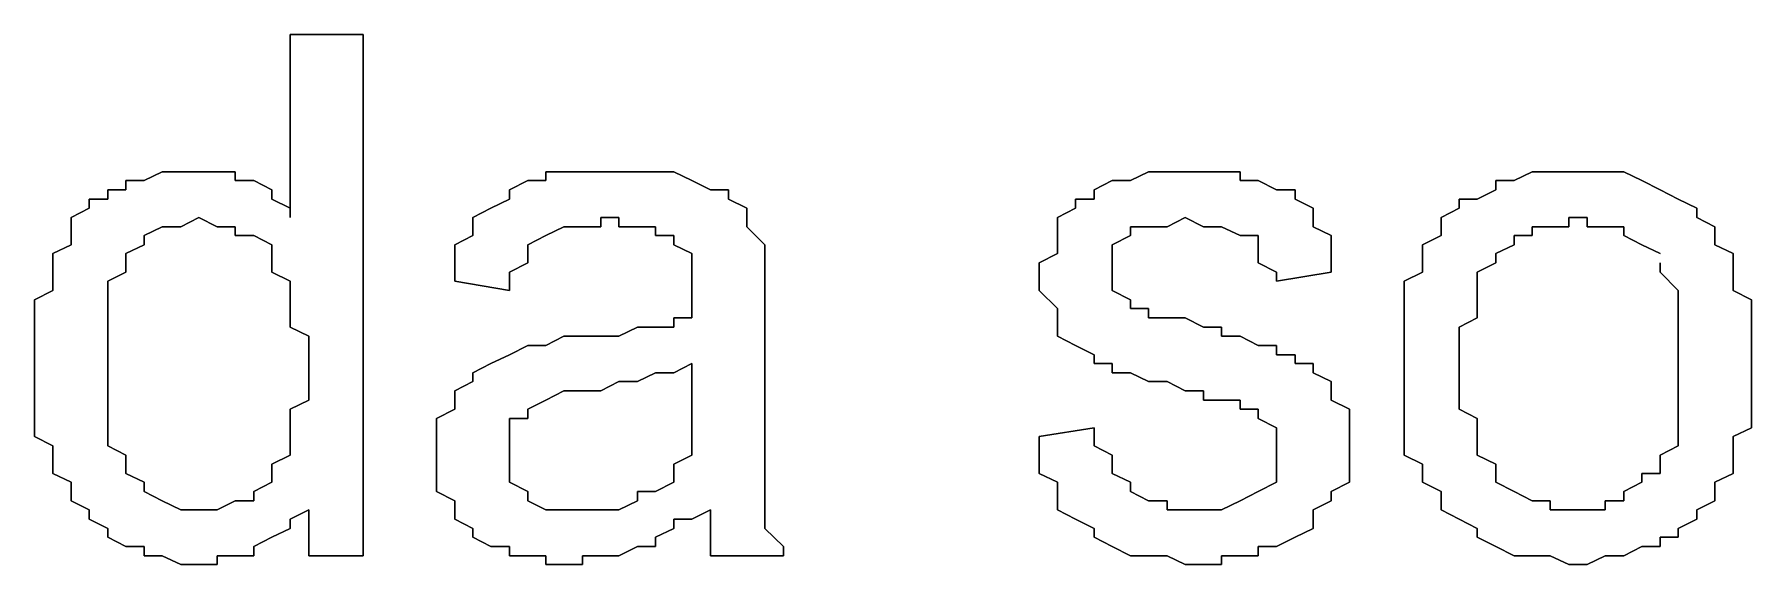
# Model space of a CAD drawing. Header units: metres. Extents: x 2.9 to 42.8, y 1.7 to 28.7.
# Drawn here: x 38.7526 to 39.0843, y 18.0887 to 18.191 of the extents above; entities that cross this region are included whole.
import ezdxf

# ---------------------------------------------------------------- set-up
doc = ezdxf.new("R2010")
doc.units = ezdxf.units.M
doc.layers.add('GRIS', color=8, linetype='Continuous')

msp = doc.modelspace()

# ---------------------------------------------------------------- linework, layer by layer
at = {"layer": 'GRIS', "lineweight": -3}
for points in [[(38.8161, 18.191), (38.802, 18.191), (38.8161, 18.191)], [(38.802, 18.191), (38.802, 18.1557), (38.802, 18.191)], [(38.8161, 18.0904), (38.8161, 18.191), (38.8161, 18.0904)], [(38.7773, 18.1645), (38.7738, 18.1628), (38.7773, 18.1645)], [(38.7809, 18.1645), (38.7773, 18.1645), (38.7809, 18.1645)], [(38.7844, 18.1645), (38.7809, 18.1645), (38.7844, 18.1645)], [(38.7879, 18.1645), (38.7844, 18.1645), (38.7879, 18.1645)], [(38.7914, 18.1645), (38.7879, 18.1645), (38.7914, 18.1645)], [(38.7914, 18.1628), (38.7914, 18.1645), (38.7914, 18.1628)], [(38.8549, 18.1645), (38.8514, 18.1645), (38.8549, 18.1645)], [(38.8514, 18.1645), (38.8514, 18.1628), (38.8514, 18.1645)], [(38.8585, 18.1645), (38.8549, 18.1645), (38.8585, 18.1645)], [(38.862, 18.1645), (38.8585, 18.1645), (38.862, 18.1645)], [(38.8655, 18.1645), (38.862, 18.1645), (38.8655, 18.1645)], [(38.8691, 18.1645), (38.8655, 18.1645), (38.8691, 18.1645)], [(38.8726, 18.1645), (38.8691, 18.1645), (38.8726, 18.1645)], [(38.8761, 18.1645), (38.8726, 18.1645), (38.8761, 18.1645)], [(38.8796, 18.1628), (38.8761, 18.1645), (38.8796, 18.1628)], [(38.9678, 18.1645), (38.9643, 18.1628), (38.9678, 18.1645)], [(38.9714, 18.1645), (38.9678, 18.1645), (38.9714, 18.1645)], [(38.9749, 18.1645), (38.9714, 18.1645), (38.9749, 18.1645)], [(38.9784, 18.1645), (38.9749, 18.1645), (38.9784, 18.1645)], [(38.9819, 18.1645), (38.9784, 18.1645), (38.9819, 18.1645)], [(38.9855, 18.1645), (38.9819, 18.1645), (38.9855, 18.1645)], [(38.9855, 18.1628), (38.9855, 18.1645), (38.9855, 18.1628)], [(39.0419, 18.1645), (39.0384, 18.1628), (39.0419, 18.1645)], [(39.0454, 18.1645), (39.0419, 18.1645), (39.0454, 18.1645)], [(39.049, 18.1645), (39.0454, 18.1645), (39.049, 18.1645)], [(39.0525, 18.1645), (39.049, 18.1645), (39.0525, 18.1645)], [(39.056, 18.1645), (39.0525, 18.1645), (39.056, 18.1645)], [(39.0596, 18.1645), (39.056, 18.1645), (39.0596, 18.1645)], [(39.0631, 18.1628), (39.0596, 18.1645), (39.0631, 18.1628)], [(38.7703, 18.161), (38.7668, 18.161), (38.7703, 18.161)], [(38.7668, 18.161), (38.7668, 18.1592), (38.7668, 18.161)], [(38.7738, 18.1628), (38.7703, 18.1628), (38.7738, 18.1628)], [(38.7703, 18.1628), (38.7703, 18.161), (38.7703, 18.1628)], [(38.795, 18.1628), (38.7914, 18.1628), (38.795, 18.1628)], [(38.7985, 18.161), (38.795, 18.1628), (38.7985, 18.161)], [(38.7985, 18.1592), (38.7985, 18.161), (38.7985, 18.1592)], [(38.8479, 18.1628), (38.8444, 18.161), (38.8479, 18.1628)], [(38.8444, 18.161), (38.8444, 18.1592), (38.8444, 18.161)], [(38.8514, 18.1628), (38.8479, 18.1628), (38.8514, 18.1628)], [(38.8832, 18.161), (38.8796, 18.1628), (38.8832, 18.161)], [(38.8867, 18.161), (38.8832, 18.161), (38.8867, 18.161)], [(38.8867, 18.1592), (38.8867, 18.161), (38.8867, 18.1592)], [(38.9608, 18.1628), (38.9573, 18.161), (38.9608, 18.1628)], [(38.9573, 18.161), (38.9573, 18.1592), (38.9573, 18.161)], [(38.9643, 18.1628), (38.9608, 18.1628), (38.9643, 18.1628)], [(38.989, 18.1628), (38.9855, 18.1628), (38.989, 18.1628)], [(38.9925, 18.161), (38.989, 18.1628), (38.9925, 18.161)], [(38.9961, 18.161), (38.9925, 18.161), (38.9961, 18.161)], [(38.9961, 18.1592), (38.9961, 18.161), (38.9961, 18.1592)], [(39.0349, 18.161), (39.0313, 18.1592), (39.0349, 18.161)], [(39.0384, 18.1628), (39.0349, 18.1628), (39.0384, 18.1628)], [(39.0349, 18.1628), (39.0349, 18.161), (39.0349, 18.1628)], [(39.0666, 18.161), (39.0631, 18.1628), (39.0666, 18.161)], [(39.0701, 18.1592), (39.0666, 18.161), (39.0701, 18.1592)], [(38.7632, 18.1575), (38.7597, 18.1557), (38.7632, 18.1575)], [(38.7668, 18.1592), (38.7632, 18.1592), (38.7668, 18.1592)], [(38.7632, 18.1592), (38.7632, 18.1575), (38.7632, 18.1592)], [(38.802, 18.1575), (38.7985, 18.1592), (38.802, 18.1575)], [(38.802, 18.1557), (38.802, 18.1575), (38.802, 18.1557)], [(38.8408, 18.1575), (38.8373, 18.1557), (38.8408, 18.1575)], [(38.8444, 18.1592), (38.8408, 18.1575), (38.8444, 18.1592)], [(38.8902, 18.1575), (38.8867, 18.1592), (38.8902, 18.1575)], [(38.8902, 18.1557), (38.8902, 18.1575), (38.8902, 18.1557)], [(38.9537, 18.1575), (38.9502, 18.1557), (38.9537, 18.1575)], [(38.9573, 18.1592), (38.9537, 18.1592), (38.9573, 18.1592)], [(38.9537, 18.1592), (38.9537, 18.1575), (38.9537, 18.1592)], [(38.9996, 18.1575), (38.9961, 18.1592), (38.9996, 18.1575)], [(38.9996, 18.1557), (38.9996, 18.1575), (38.9996, 18.1557)], [(39.0278, 18.1575), (39.0243, 18.1557), (39.0278, 18.1575)], [(39.0313, 18.1592), (39.0278, 18.1592), (39.0313, 18.1592)], [(39.0278, 18.1592), (39.0278, 18.1575), (39.0278, 18.1592)], [(39.0737, 18.1575), (39.0701, 18.1592), (39.0737, 18.1575)], [(39.0737, 18.1557), (39.0737, 18.1575), (39.0737, 18.1557)], [(38.7597, 18.1557), (38.7597, 18.1539), (38.7597, 18.1557)], [(38.7809, 18.1539), (38.7844, 18.1557), (38.7809, 18.1539)], [(38.7844, 18.1557), (38.7879, 18.1539), (38.7844, 18.1557)], [(38.8373, 18.1557), (38.8373, 18.1539), (38.8373, 18.1557)], [(38.862, 18.1539), (38.862, 18.1557), (38.862, 18.1539)], [(38.862, 18.1557), (38.8655, 18.1557), (38.862, 18.1557)], [(38.8655, 18.1557), (38.8655, 18.1539), (38.8655, 18.1557)], [(38.8902, 18.1539), (38.8902, 18.1557), (38.8902, 18.1539)], [(38.9502, 18.1557), (38.9502, 18.1539), (38.9502, 18.1557)], [(38.9714, 18.1539), (38.9749, 18.1557), (38.9714, 18.1539)], [(38.9749, 18.1557), (38.9784, 18.1539), (38.9749, 18.1557)], [(38.9996, 18.1539), (38.9996, 18.1557), (38.9996, 18.1539)], [(39.0243, 18.1557), (39.0243, 18.1539), (39.0243, 18.1557)], [(39.049, 18.1539), (39.049, 18.1557), (39.049, 18.1539)], [(39.049, 18.1557), (39.0525, 18.1557), (39.049, 18.1557)], [(39.0525, 18.1557), (39.0525, 18.1539), (39.0525, 18.1557)], [(39.0772, 18.1539), (39.0737, 18.1557), (39.0772, 18.1539)], [(38.7597, 18.1539), (38.7597, 18.1504), (38.7597, 18.1539)], [(38.7738, 18.1522), (38.7773, 18.1539), (38.7738, 18.1522)], [(38.7738, 18.1504), (38.7738, 18.1522), (38.7738, 18.1504)], [(38.7773, 18.1539), (38.7809, 18.1539), (38.7773, 18.1539)], [(38.7879, 18.1539), (38.7914, 18.1539), (38.7879, 18.1539)], [(38.7914, 18.1539), (38.7914, 18.1522), (38.7914, 18.1539)], [(38.7914, 18.1522), (38.795, 18.1522), (38.7914, 18.1522)], [(38.795, 18.1522), (38.7985, 18.1504), (38.795, 18.1522)], [(38.8373, 18.1522), (38.8338, 18.1504), (38.8373, 18.1522)], [(38.8373, 18.1539), (38.8373, 18.1522), (38.8373, 18.1539)], [(38.8479, 18.1504), (38.8514, 18.1522), (38.8479, 18.1504)], [(38.8514, 18.1522), (38.8549, 18.1539), (38.8514, 18.1522)], [(38.8549, 18.1539), (38.8585, 18.1539), (38.8549, 18.1539)], [(38.8585, 18.1539), (38.862, 18.1539), (38.8585, 18.1539)], [(38.8655, 18.1539), (38.8691, 18.1539), (38.8655, 18.1539)], [(38.8691, 18.1539), (38.8726, 18.1539), (38.8691, 18.1539)], [(38.8726, 18.1539), (38.8726, 18.1522), (38.8726, 18.1539)], [(38.8726, 18.1522), (38.8761, 18.1522), (38.8726, 18.1522)], [(38.8761, 18.1522), (38.8761, 18.1504), (38.8761, 18.1522)], [(38.8937, 18.1504), (38.8902, 18.1539), (38.8937, 18.1504)], [(38.9502, 18.1539), (38.9502, 18.1504), (38.9502, 18.1539)], [(38.9608, 18.1504), (38.9643, 18.1522), (38.9608, 18.1504)], [(38.9643, 18.1522), (38.9643, 18.1539), (38.9643, 18.1522)], [(38.9643, 18.1539), (38.9678, 18.1539), (38.9643, 18.1539)], [(38.9678, 18.1539), (38.9714, 18.1539), (38.9678, 18.1539)], [(38.9784, 18.1539), (38.9819, 18.1539), (38.9784, 18.1539)], [(38.9819, 18.1539), (38.9855, 18.1522), (38.9819, 18.1539)], [(38.9855, 18.1522), (38.989, 18.1522), (38.9855, 18.1522)], [(38.989, 18.1522), (38.989, 18.1504), (38.989, 18.1522)], [(39.0031, 18.1522), (38.9996, 18.1539), (39.0031, 18.1522)], [(39.0031, 18.1504), (39.0031, 18.1522), (39.0031, 18.1504)], [(39.0243, 18.1522), (39.0207, 18.1504), (39.0243, 18.1522)], [(39.0243, 18.1539), (39.0243, 18.1522), (39.0243, 18.1539)], [(39.0384, 18.1504), (39.0384, 18.1522), (39.0384, 18.1504)], [(39.0384, 18.1522), (39.0419, 18.1522), (39.0384, 18.1522)], [(39.0419, 18.1522), (39.0419, 18.1539), (39.0419, 18.1522)], [(39.0419, 18.1539), (39.0454, 18.1539), (39.0419, 18.1539)], [(39.0454, 18.1539), (39.049, 18.1539), (39.0454, 18.1539)], [(39.0525, 18.1539), (39.056, 18.1539), (39.0525, 18.1539)], [(39.056, 18.1539), (39.0596, 18.1539), (39.056, 18.1539)], [(39.0596, 18.1539), (39.0596, 18.1522), (39.0596, 18.1539)], [(39.0596, 18.1522), (39.0631, 18.1504), (39.0596, 18.1522)], [(39.0772, 18.1522), (39.0772, 18.1539), (39.0772, 18.1522)], [(39.0772, 18.1504), (39.0772, 18.1522), (39.0772, 18.1504)], [(38.7597, 18.1504), (38.7562, 18.1487), (38.7597, 18.1504)], [(38.7562, 18.1487), (38.7562, 18.1469), (38.7562, 18.1487)], [(38.7703, 18.1487), (38.7738, 18.1504), (38.7703, 18.1487)], [(38.7703, 18.1469), (38.7703, 18.1487), (38.7703, 18.1469)], [(38.7985, 18.1504), (38.7985, 18.1487), (38.7985, 18.1504)], [(38.7985, 18.1487), (38.7985, 18.1469), (38.7985, 18.1487)], [(38.8338, 18.1504), (38.8338, 18.1469), (38.8338, 18.1504)], [(38.8479, 18.1487), (38.8479, 18.1504), (38.8479, 18.1487)], [(38.8479, 18.1469), (38.8479, 18.1487), (38.8479, 18.1469)], [(38.8761, 18.1504), (38.8796, 18.1487), (38.8761, 18.1504)], [(38.8796, 18.1487), (38.8796, 18.1469), (38.8796, 18.1487)], [(38.8937, 18.1487), (38.8937, 18.1504), (38.8937, 18.1487)], [(38.8937, 18.1469), (38.8937, 18.1487), (38.8937, 18.1469)], [(38.9502, 18.1487), (38.9467, 18.1469), (38.9502, 18.1487)], [(38.9502, 18.1504), (38.9502, 18.1487), (38.9502, 18.1504)], [(38.9608, 18.1487), (38.9608, 18.1504), (38.9608, 18.1487)], [(38.9608, 18.1469), (38.9608, 18.1487), (38.9608, 18.1469)], [(38.989, 18.1504), (38.989, 18.1469), (38.989, 18.1504)], [(39.0031, 18.1469), (39.0031, 18.1504), (39.0031, 18.1469)], [(39.0207, 18.1504), (39.0207, 18.1487), (39.0207, 18.1504)], [(39.0207, 18.1487), (39.0207, 18.1469), (39.0207, 18.1487)], [(39.0349, 18.1487), (39.0384, 18.1504), (39.0349, 18.1487)], [(39.0349, 18.1469), (39.0349, 18.1487), (39.0349, 18.1469)], [(39.0631, 18.1504), (39.0666, 18.1487), (39.0631, 18.1504)], [(39.0807, 18.1487), (39.0772, 18.1504), (39.0807, 18.1487)], [(39.0807, 18.1469), (39.0807, 18.1487), (39.0807, 18.1469)], [(38.7562, 18.1469), (38.7562, 18.1434), (38.7562, 18.1469)], [(38.7668, 18.1434), (38.7703, 18.1451), (38.7668, 18.1434)], [(38.7703, 18.1451), (38.7703, 18.1469), (38.7703, 18.1451)], [(38.7985, 18.1469), (38.7985, 18.1451), (38.7985, 18.1469)], [(38.7985, 18.1451), (38.802, 18.1434), (38.7985, 18.1451)], [(38.8338, 18.1469), (38.8338, 18.1451), (38.8338, 18.1469)], [(38.8338, 18.1451), (38.8338, 18.1434), (38.8338, 18.1451)], [(38.8444, 18.1451), (38.8479, 18.1469), (38.8444, 18.1451)], [(38.8444, 18.1416), (38.8444, 18.1451), (38.8444, 18.1416)], [(38.8796, 18.1469), (38.8796, 18.1451), (38.8796, 18.1469)], [(38.8796, 18.1451), (38.8796, 18.1434), (38.8796, 18.1451)], [(38.8937, 18.1451), (38.8937, 18.1469), (38.8937, 18.1451)], [(38.8937, 18.1434), (38.8937, 18.1451), (38.8937, 18.1434)], [(38.9467, 18.1469), (38.9467, 18.1434), (38.9467, 18.1469)], [(38.9608, 18.1451), (38.9608, 18.1469), (38.9608, 18.1451)], [(38.9608, 18.1434), (38.9608, 18.1451), (38.9608, 18.1434)], [(38.989, 18.1469), (38.9925, 18.1451), (38.989, 18.1469)], [(38.9925, 18.1451), (38.9925, 18.1434), (38.9925, 18.1451)], [(38.9925, 18.1434), (39.0031, 18.1451), (38.9925, 18.1434)], [(39.0031, 18.1451), (39.0031, 18.1469), (39.0031, 18.1451)], [(39.0207, 18.1451), (39.0172, 18.1434), (39.0207, 18.1451)], [(39.0207, 18.1469), (39.0207, 18.1451), (39.0207, 18.1469)], [(39.0313, 18.1451), (39.0349, 18.1469), (39.0313, 18.1451)], [(39.0313, 18.1434), (39.0313, 18.1451), (39.0313, 18.1434)], [(39.0666, 18.1469), (39.0666, 18.1451), (39.0666, 18.1469)], [(39.0666, 18.1451), (39.0701, 18.1416), (39.0666, 18.1451)], [(39.0807, 18.1434), (39.0807, 18.1469), (39.0807, 18.1434)], [(38.7562, 18.1416), (38.7526, 18.1398), (38.7562, 18.1416)], [(38.7562, 18.1434), (38.7562, 18.1416), (38.7562, 18.1434)], [(38.7668, 18.1416), (38.7668, 18.1434), (38.7668, 18.1416)], [(38.7668, 18.1381), (38.7668, 18.1416), (38.7668, 18.1381)], [(38.802, 18.1434), (38.802, 18.1416), (38.802, 18.1434)], [(38.802, 18.1416), (38.802, 18.1398), (38.802, 18.1416)], [(38.8338, 18.1434), (38.8444, 18.1416), (38.8338, 18.1434)], [(38.8796, 18.1434), (38.8796, 18.1398), (38.8796, 18.1434)], [(38.8937, 18.1398), (38.8937, 18.1434), (38.8937, 18.1398)], [(38.9467, 18.1434), (38.9467, 18.1416), (38.9467, 18.1434)], [(38.9467, 18.1416), (38.9502, 18.1381), (38.9467, 18.1416)], [(38.9608, 18.1416), (38.9608, 18.1434), (38.9608, 18.1416)], [(38.9643, 18.1398), (38.9608, 18.1416), (38.9643, 18.1398)], [(39.0172, 18.1434), (39.0172, 18.1398), (39.0172, 18.1434)], [(39.0313, 18.1416), (39.0313, 18.1434), (39.0313, 18.1416)], [(39.0313, 18.1381), (39.0313, 18.1416), (39.0313, 18.1381)], [(39.0701, 18.1416), (39.0701, 18.1398), (39.0701, 18.1416)], [(39.0807, 18.1416), (39.0807, 18.1434), (39.0807, 18.1416)], [(39.0843, 18.1398), (39.0807, 18.1416), (39.0843, 18.1398)], [(38.7526, 18.1398), (38.7526, 18.1363), (38.7526, 18.1398)], [(38.7668, 18.1363), (38.7668, 18.1381), (38.7668, 18.1363)], [(38.802, 18.1398), (38.802, 18.1363), (38.802, 18.1398)], [(38.8796, 18.1398), (38.8796, 18.1363), (38.8796, 18.1398)], [(38.8937, 18.1381), (38.8937, 18.1398), (38.8937, 18.1381)], [(38.8937, 18.1222), (38.8937, 18.1381), (38.8937, 18.1222)], [(38.9502, 18.1381), (38.9502, 18.1363), (38.9502, 18.1381)], [(38.9643, 18.1381), (38.9643, 18.1398), (38.9643, 18.1381)], [(38.9678, 18.1381), (38.9643, 18.1381), (38.9678, 18.1381)], [(38.9678, 18.1363), (38.9678, 18.1381), (38.9678, 18.1363)], [(39.0172, 18.1398), (39.0172, 18.1381), (39.0172, 18.1398)], [(39.0172, 18.1381), (39.0172, 18.1345), (39.0172, 18.1381)], [(39.0313, 18.1363), (39.0313, 18.1381), (39.0313, 18.1363)], [(39.0701, 18.1398), (39.0701, 18.1381), (39.0701, 18.1398)], [(39.0701, 18.1381), (39.0701, 18.1363), (39.0701, 18.1381)], [(39.0843, 18.1363), (39.0843, 18.1398), (39.0843, 18.1363)], [(38.7526, 18.1363), (38.7526, 18.1345), (38.7526, 18.1363)], [(38.7526, 18.1345), (38.7526, 18.1328), (38.7526, 18.1345)], [(38.7668, 18.1345), (38.7668, 18.1363), (38.7668, 18.1345)], [(38.7668, 18.131), (38.7668, 18.1345), (38.7668, 18.131)], [(38.802, 18.1363), (38.802, 18.1345), (38.802, 18.1363)], [(38.802, 18.1345), (38.8056, 18.1328), (38.802, 18.1345)], [(38.8691, 18.1345), (38.8655, 18.1328), (38.8691, 18.1345)], [(38.8726, 18.1345), (38.8691, 18.1345), (38.8726, 18.1345)], [(38.8761, 18.1345), (38.8726, 18.1345), (38.8761, 18.1345)], [(38.8796, 18.1363), (38.8761, 18.1363), (38.8796, 18.1363)], [(38.8761, 18.1363), (38.8761, 18.1345), (38.8761, 18.1363)], [(38.9502, 18.1363), (38.9502, 18.1345), (38.9502, 18.1363)], [(38.9502, 18.1345), (38.9502, 18.1328), (38.9502, 18.1345)], [(38.9714, 18.1363), (38.9678, 18.1363), (38.9714, 18.1363)], [(38.9749, 18.1363), (38.9714, 18.1363), (38.9749, 18.1363)], [(38.9784, 18.1345), (38.9749, 18.1363), (38.9784, 18.1345)], [(38.9819, 18.1345), (38.9784, 18.1345), (38.9819, 18.1345)], [(38.9819, 18.1328), (38.9819, 18.1345), (38.9819, 18.1328)], [(39.0172, 18.1345), (39.0172, 18.1328), (39.0172, 18.1345)], [(39.0278, 18.1345), (39.0313, 18.1363), (39.0278, 18.1345)], [(39.0278, 18.131), (39.0278, 18.1345), (39.0278, 18.131)], [(39.0701, 18.1363), (39.0701, 18.1328), (39.0701, 18.1363)], [(39.0843, 18.1345), (39.0843, 18.1363), (39.0843, 18.1345)], [(39.0843, 18.1328), (39.0843, 18.1345), (39.0843, 18.1328)], [(38.7526, 18.1328), (38.7526, 18.1292), (38.7526, 18.1328)], [(38.7668, 18.1275), (38.7668, 18.131), (38.7668, 18.1275)], [(38.8056, 18.1328), (38.8056, 18.1292), (38.8056, 18.1328)], [(38.8479, 18.131), (38.8444, 18.1292), (38.8479, 18.131)], [(38.8514, 18.131), (38.8479, 18.131), (38.8514, 18.131)], [(38.8549, 18.1328), (38.8514, 18.131), (38.8549, 18.1328)], [(38.8585, 18.1328), (38.8549, 18.1328), (38.8585, 18.1328)], [(38.862, 18.1328), (38.8585, 18.1328), (38.862, 18.1328)], [(38.8655, 18.1328), (38.862, 18.1328), (38.8655, 18.1328)], [(38.9502, 18.1328), (38.9537, 18.131), (38.9502, 18.1328)], [(38.9537, 18.131), (38.9573, 18.1292), (38.9537, 18.131)], [(38.9855, 18.1328), (38.9819, 18.1328), (38.9855, 18.1328)], [(38.989, 18.131), (38.9855, 18.1328), (38.989, 18.131)], [(38.9925, 18.131), (38.989, 18.131), (38.9925, 18.131)], [(38.9925, 18.1292), (38.9925, 18.131), (38.9925, 18.1292)], [(39.0172, 18.1328), (39.0172, 18.1292), (39.0172, 18.1328)], [(39.0278, 18.1275), (39.0278, 18.131), (39.0278, 18.1275)], [(39.0701, 18.1328), (39.0701, 18.131), (39.0701, 18.1328)], [(39.0701, 18.131), (39.0701, 18.1275), (39.0701, 18.131)], [(39.0843, 18.1292), (39.0843, 18.1328), (39.0843, 18.1292)], [(38.7526, 18.1292), (38.7526, 18.1275), (38.7526, 18.1292)], [(38.7526, 18.1275), (38.7526, 18.1257), (38.7526, 18.1275)], [(38.7668, 18.124), (38.7668, 18.1275), (38.7668, 18.124)], [(38.8056, 18.1292), (38.8056, 18.1257), (38.8056, 18.1292)], [(38.8408, 18.1275), (38.8373, 18.1257), (38.8408, 18.1275)], [(38.8444, 18.1292), (38.8408, 18.1275), (38.8444, 18.1292)], [(38.8761, 18.1257), (38.8796, 18.1275), (38.8761, 18.1257)], [(38.8796, 18.1275), (38.8796, 18.1222), (38.8796, 18.1275)], [(38.9573, 18.1292), (38.9573, 18.1275), (38.9573, 18.1292)], [(38.9573, 18.1275), (38.9608, 18.1275), (38.9573, 18.1275)], [(38.9608, 18.1275), (38.9608, 18.1257), (38.9608, 18.1275)], [(38.9961, 18.1292), (38.9925, 18.1292), (38.9961, 18.1292)], [(38.9961, 18.1275), (38.9961, 18.1292), (38.9961, 18.1275)], [(38.9996, 18.1275), (38.9961, 18.1275), (38.9996, 18.1275)], [(38.9996, 18.1257), (38.9996, 18.1275), (38.9996, 18.1257)], [(39.0172, 18.1292), (39.0172, 18.1275), (39.0172, 18.1292)], [(39.0172, 18.1275), (39.0172, 18.124), (39.0172, 18.1275)], [(39.0278, 18.124), (39.0278, 18.1275), (39.0278, 18.124)], [(39.0701, 18.1275), (39.0701, 18.1257), (39.0701, 18.1275)], [(39.0843, 18.1275), (39.0843, 18.1292), (39.0843, 18.1275)], [(39.0843, 18.1257), (39.0843, 18.1275), (39.0843, 18.1257)], [(38.7526, 18.1257), (38.7526, 18.124), (38.7526, 18.1257)], [(38.8056, 18.1257), (38.8056, 18.124), (38.8056, 18.1257)], [(38.8373, 18.1257), (38.8373, 18.124), (38.8373, 18.1257)], [(38.8691, 18.124), (38.8726, 18.1257), (38.8691, 18.124)], [(38.8726, 18.1257), (38.8761, 18.1257), (38.8726, 18.1257)], [(38.9608, 18.1257), (38.9643, 18.1257), (38.9608, 18.1257)], [(38.9643, 18.1257), (38.9678, 18.124), (38.9643, 18.1257)], [(39.0031, 18.124), (38.9996, 18.1257), (39.0031, 18.124)], [(39.0701, 18.1257), (39.0701, 18.124), (39.0701, 18.1257)], [(39.0843, 18.1222), (39.0843, 18.1257), (39.0843, 18.1222)], [(38.7526, 18.124), (38.7526, 18.1204), (38.7526, 18.124)], [(38.7668, 18.1222), (38.7668, 18.124), (38.7668, 18.1222)], [(38.7668, 18.1187), (38.7668, 18.1222), (38.7668, 18.1187)], [(38.8056, 18.124), (38.8056, 18.1204), (38.8056, 18.124)], [(38.8373, 18.124), (38.8338, 18.1222), (38.8373, 18.124)], [(38.8338, 18.1222), (38.8338, 18.1204), (38.8338, 18.1222)], [(38.8514, 18.1204), (38.8549, 18.1222), (38.8514, 18.1204)], [(38.8549, 18.1222), (38.8585, 18.1222), (38.8549, 18.1222)], [(38.8585, 18.1222), (38.862, 18.1222), (38.8585, 18.1222)], [(38.862, 18.1222), (38.8655, 18.124), (38.862, 18.1222)], [(38.8655, 18.124), (38.8691, 18.124), (38.8655, 18.124)], [(38.8796, 18.1222), (38.8796, 18.1187), (38.8796, 18.1222)], [(38.8937, 18.1169), (38.8937, 18.1222), (38.8937, 18.1169)], [(38.9678, 18.124), (38.9714, 18.124), (38.9678, 18.124)], [(38.9714, 18.124), (38.9749, 18.1222), (38.9714, 18.124)], [(38.9749, 18.1222), (38.9784, 18.1222), (38.9749, 18.1222)], [(38.9784, 18.1222), (38.9784, 18.1204), (38.9784, 18.1222)], [(39.0031, 18.1222), (39.0031, 18.124), (39.0031, 18.1222)], [(39.0031, 18.1204), (39.0031, 18.1222), (39.0031, 18.1204)], [(39.0172, 18.124), (39.0172, 18.1222), (39.0172, 18.124)], [(39.0172, 18.1222), (39.0172, 18.1187), (39.0172, 18.1222)], [(39.0278, 18.1222), (39.0278, 18.124), (39.0278, 18.1222)], [(39.0278, 18.1187), (39.0278, 18.1222), (39.0278, 18.1187)], [(39.0701, 18.124), (39.0701, 18.1204), (39.0701, 18.124)], [(39.0843, 18.1204), (39.0843, 18.1222), (39.0843, 18.1204)], [(38.7526, 18.1204), (38.7526, 18.1187), (38.7526, 18.1204)], [(38.7526, 18.1187), (38.7526, 18.1169), (38.7526, 18.1187)], [(38.7668, 18.1169), (38.7668, 18.1187), (38.7668, 18.1169)], [(38.8056, 18.1204), (38.802, 18.1187), (38.8056, 18.1204)], [(38.802, 18.1187), (38.802, 18.1151), (38.802, 18.1187)], [(38.8338, 18.1187), (38.8303, 18.1169), (38.8338, 18.1187)], [(38.8338, 18.1204), (38.8338, 18.1187), (38.8338, 18.1204)], [(38.8479, 18.1187), (38.8514, 18.1204), (38.8479, 18.1187)], [(38.8479, 18.1169), (38.8479, 18.1187), (38.8479, 18.1169)], [(38.8796, 18.1187), (38.8796, 18.1169), (38.8796, 18.1187)], [(38.9784, 18.1204), (38.9819, 18.1204), (38.9784, 18.1204)], [(38.9819, 18.1204), (38.9855, 18.1204), (38.9819, 18.1204)], [(38.9855, 18.1204), (38.9855, 18.1187), (38.9855, 18.1204)], [(38.9855, 18.1187), (38.989, 18.1187), (38.9855, 18.1187)], [(38.989, 18.1187), (38.989, 18.1169), (38.989, 18.1187)], [(39.0066, 18.1187), (39.0031, 18.1204), (39.0066, 18.1187)], [(39.0066, 18.1169), (39.0066, 18.1187), (39.0066, 18.1169)], [(39.0172, 18.1187), (39.0172, 18.1169), (39.0172, 18.1187)], [(39.0313, 18.1169), (39.0278, 18.1187), (39.0313, 18.1169)], [(39.0701, 18.1204), (39.0701, 18.1187), (39.0701, 18.1204)], [(39.0701, 18.1187), (39.0701, 18.1151), (39.0701, 18.1187)], [(39.0843, 18.1169), (39.0843, 18.1204), (39.0843, 18.1169)], [(38.7526, 18.1169), (38.7526, 18.1134), (38.7526, 18.1169)], [(38.7668, 18.1134), (38.7668, 18.1169), (38.7668, 18.1134)], [(38.802, 18.1151), (38.802, 18.1134), (38.802, 18.1151)], [(38.8303, 18.1169), (38.8303, 18.1151), (38.8303, 18.1169)], [(38.8303, 18.1151), (38.8303, 18.1134), (38.8303, 18.1151)], [(38.8444, 18.1134), (38.8444, 18.1169), (38.8444, 18.1134)], [(38.8444, 18.1169), (38.8479, 18.1169), (38.8444, 18.1169)], [(38.8796, 18.1169), (38.8796, 18.1151), (38.8796, 18.1169)], [(38.8796, 18.1151), (38.8796, 18.1116), (38.8796, 18.1151)], [(38.8937, 18.1151), (38.8937, 18.1169), (38.8937, 18.1151)], [(38.8937, 18.1116), (38.8937, 18.1151), (38.8937, 18.1116)], [(38.9573, 18.1151), (38.9467, 18.1134), (38.9573, 18.1151)], [(38.9573, 18.1116), (38.9573, 18.1151), (38.9573, 18.1116)], [(38.989, 18.1169), (38.9925, 18.1151), (38.989, 18.1169)], [(38.9925, 18.1151), (38.9925, 18.1134), (38.9925, 18.1151)], [(39.0066, 18.1134), (39.0066, 18.1169), (39.0066, 18.1134)], [(39.0172, 18.1169), (39.0172, 18.1151), (39.0172, 18.1169)], [(39.0172, 18.1151), (39.0172, 18.1116), (39.0172, 18.1151)], [(39.0313, 18.1151), (39.0313, 18.1169), (39.0313, 18.1151)], [(39.0313, 18.1116), (39.0313, 18.1151), (39.0313, 18.1116)], [(39.0701, 18.1151), (39.0701, 18.1134), (39.0701, 18.1151)], [(39.0807, 18.1134), (39.0843, 18.1151), (39.0807, 18.1134)], [(39.0843, 18.1151), (39.0843, 18.1169), (39.0843, 18.1151)], [(38.7526, 18.1134), (38.7562, 18.1116), (38.7526, 18.1134)], [(38.7562, 18.1116), (38.7562, 18.1098), (38.7562, 18.1116)], [(38.7668, 18.1116), (38.7668, 18.1134), (38.7668, 18.1116)], [(38.7703, 18.1098), (38.7668, 18.1116), (38.7703, 18.1098)], [(38.802, 18.1134), (38.802, 18.1116), (38.802, 18.1134)], [(38.802, 18.1116), (38.802, 18.1098), (38.802, 18.1116)], [(38.8303, 18.1134), (38.8303, 18.1098), (38.8303, 18.1134)], [(38.8444, 18.1116), (38.8444, 18.1134), (38.8444, 18.1116)], [(38.8444, 18.1098), (38.8444, 18.1116), (38.8444, 18.1098)], [(38.8796, 18.1116), (38.8796, 18.1098), (38.8796, 18.1116)], [(38.8937, 18.1081), (38.8937, 18.1116), (38.8937, 18.1081)], [(38.9467, 18.1134), (38.9467, 18.1116), (38.9467, 18.1134)], [(38.9467, 18.1116), (38.9467, 18.1081), (38.9467, 18.1116)], [(38.9608, 18.1098), (38.9573, 18.1116), (38.9608, 18.1098)], [(38.9925, 18.1134), (38.9925, 18.1116), (38.9925, 18.1134)], [(38.9925, 18.1116), (38.9925, 18.1081), (38.9925, 18.1116)], [(39.0066, 18.1116), (39.0066, 18.1134), (39.0066, 18.1116)], [(39.0066, 18.1098), (39.0066, 18.1116), (39.0066, 18.1098)], [(39.0172, 18.1116), (39.0172, 18.1098), (39.0172, 18.1116)], [(39.0313, 18.1098), (39.0313, 18.1116), (39.0313, 18.1098)], [(39.0701, 18.1116), (39.0666, 18.1098), (39.0701, 18.1116)], [(39.0701, 18.1134), (39.0701, 18.1116), (39.0701, 18.1134)], [(39.0807, 18.1098), (39.0807, 18.1134), (39.0807, 18.1098)], [(38.7562, 18.1098), (38.7562, 18.1081), (38.7562, 18.1098)], [(38.7562, 18.1081), (38.7562, 18.1063), (38.7562, 18.1081)], [(38.7703, 18.1081), (38.7703, 18.1098), (38.7703, 18.1081)], [(38.7703, 18.1063), (38.7703, 18.1081), (38.7703, 18.1063)], [(38.802, 18.1098), (38.7985, 18.1081), (38.802, 18.1098)], [(38.7985, 18.1081), (38.7985, 18.1063), (38.7985, 18.1081)], [(38.8303, 18.1098), (38.8303, 18.1081), (38.8303, 18.1098)], [(38.8303, 18.1081), (38.8303, 18.1046), (38.8303, 18.1081)], [(38.8444, 18.1081), (38.8444, 18.1098), (38.8444, 18.1081)], [(38.8444, 18.1063), (38.8444, 18.1081), (38.8444, 18.1063)], [(38.8796, 18.1098), (38.8761, 18.1081), (38.8796, 18.1098)], [(38.8761, 18.1081), (38.8761, 18.1063), (38.8761, 18.1081)], [(38.8937, 18.1063), (38.8937, 18.1081), (38.8937, 18.1063)], [(38.9467, 18.1081), (38.9467, 18.1063), (38.9467, 18.1081)], [(38.9608, 18.1081), (38.9608, 18.1098), (38.9608, 18.1081)], [(38.9608, 18.1063), (38.9608, 18.1081), (38.9608, 18.1063)], [(38.9925, 18.1081), (38.9925, 18.1063), (38.9925, 18.1081)], [(39.0066, 18.1081), (39.0066, 18.1098), (39.0066, 18.1081)], [(39.0066, 18.1046), (39.0066, 18.1081), (39.0066, 18.1046)], [(39.0172, 18.1098), (39.0207, 18.1081), (39.0172, 18.1098)], [(39.0207, 18.1081), (39.0207, 18.1063), (39.0207, 18.1081)], [(39.0349, 18.1081), (39.0313, 18.1098), (39.0349, 18.1081)], [(39.0349, 18.1063), (39.0349, 18.1081), (39.0349, 18.1063)], [(39.0666, 18.1098), (39.0666, 18.1081), (39.0666, 18.1098)], [(39.0666, 18.1081), (39.0666, 18.1063), (39.0666, 18.1081)], [(39.0807, 18.1081), (39.0807, 18.1098), (39.0807, 18.1081)], [(39.0807, 18.1063), (39.0807, 18.1081), (39.0807, 18.1063)], [(38.7562, 18.1063), (38.7597, 18.1046), (38.7562, 18.1063)], [(38.7597, 18.1046), (38.7597, 18.1028), (38.7597, 18.1046)], [(38.7738, 18.1046), (38.7703, 18.1063), (38.7738, 18.1046)], [(38.7738, 18.1028), (38.7738, 18.1046), (38.7738, 18.1028)], [(38.7985, 18.1046), (38.795, 18.1028), (38.7985, 18.1046)], [(38.7985, 18.1063), (38.7985, 18.1046), (38.7985, 18.1063)], [(38.8303, 18.1046), (38.8303, 18.1028), (38.8303, 18.1046)], [(38.8444, 18.1046), (38.8444, 18.1063), (38.8444, 18.1046)], [(38.8479, 18.1028), (38.8444, 18.1046), (38.8479, 18.1028)], [(38.8761, 18.1046), (38.8726, 18.1028), (38.8761, 18.1046)], [(38.8761, 18.1063), (38.8761, 18.1046), (38.8761, 18.1063)], [(38.8937, 18.1046), (38.8937, 18.1063), (38.8937, 18.1046)], [(38.8937, 18.1028), (38.8937, 18.1046), (38.8937, 18.1028)], [(38.9467, 18.1063), (38.9502, 18.1046), (38.9467, 18.1063)], [(38.9502, 18.1046), (38.9502, 18.1028), (38.9502, 18.1046)], [(38.9643, 18.1046), (38.9608, 18.1063), (38.9643, 18.1046)], [(38.9643, 18.1028), (38.9643, 18.1046), (38.9643, 18.1028)], [(38.9925, 18.1046), (38.989, 18.1028), (38.9925, 18.1046)], [(38.9925, 18.1063), (38.9925, 18.1046), (38.9925, 18.1063)], [(39.0031, 18.1028), (39.0066, 18.1046), (39.0031, 18.1028)], [(39.0207, 18.1063), (39.0207, 18.1046), (39.0207, 18.1063)], [(39.0207, 18.1046), (39.0243, 18.1028), (39.0207, 18.1046)], [(39.0349, 18.1046), (39.0349, 18.1063), (39.0349, 18.1046)], [(39.0384, 18.1028), (39.0349, 18.1046), (39.0384, 18.1028)], [(39.0631, 18.1046), (39.0596, 18.1028), (39.0631, 18.1046)], [(39.0666, 18.1063), (39.0631, 18.1063), (39.0666, 18.1063)], [(39.0631, 18.1063), (39.0631, 18.1046), (39.0631, 18.1063)], [(39.0772, 18.1046), (39.0807, 18.1063), (39.0772, 18.1046)], [(39.0772, 18.1028), (39.0772, 18.1046), (39.0772, 18.1028)], [(38.7597, 18.1028), (38.7597, 18.101), (38.7597, 18.1028)], [(38.7597, 18.101), (38.7632, 18.0993), (38.7597, 18.101)], [(38.7773, 18.101), (38.7738, 18.1028), (38.7773, 18.101)], [(38.7809, 18.0993), (38.7773, 18.101), (38.7809, 18.0993)], [(38.7914, 18.101), (38.7879, 18.0993), (38.7914, 18.101)], [(38.795, 18.101), (38.7914, 18.101), (38.795, 18.101)], [(38.795, 18.1028), (38.795, 18.101), (38.795, 18.1028)], [(38.8303, 18.1028), (38.8338, 18.101), (38.8303, 18.1028)], [(38.8338, 18.101), (38.8338, 18.0993), (38.8338, 18.101)], [(38.8479, 18.101), (38.8479, 18.1028), (38.8479, 18.101)], [(38.8514, 18.0993), (38.8479, 18.101), (38.8514, 18.0993)], [(38.8691, 18.101), (38.8655, 18.0993), (38.8691, 18.101)], [(38.8726, 18.1028), (38.8691, 18.1028), (38.8726, 18.1028)], [(38.8691, 18.1028), (38.8691, 18.101), (38.8691, 18.1028)], [(38.8937, 18.101), (38.8937, 18.1028), (38.8937, 18.101)], [(38.8937, 18.0993), (38.8937, 18.101), (38.8937, 18.0993)], [(38.9502, 18.1028), (38.9502, 18.0993), (38.9502, 18.1028)], [(38.9678, 18.101), (38.9643, 18.1028), (38.9678, 18.101)], [(38.9714, 18.101), (38.9678, 18.101), (38.9714, 18.101)], [(38.9714, 18.0993), (38.9714, 18.101), (38.9714, 18.0993)], [(38.9855, 18.101), (38.9819, 18.0993), (38.9855, 18.101)], [(38.989, 18.1028), (38.9855, 18.101), (38.989, 18.1028)], [(38.9996, 18.0993), (39.0031, 18.101), (38.9996, 18.0993)], [(39.0031, 18.101), (39.0031, 18.1028), (39.0031, 18.101)], [(39.0243, 18.1028), (39.0243, 18.101), (39.0243, 18.1028)], [(39.0243, 18.101), (39.0243, 18.0993), (39.0243, 18.101)], [(39.0419, 18.101), (39.0384, 18.1028), (39.0419, 18.101)], [(39.0454, 18.101), (39.0419, 18.101), (39.0454, 18.101)], [(39.0454, 18.0993), (39.0454, 18.101), (39.0454, 18.0993)], [(39.0596, 18.101), (39.056, 18.101), (39.0596, 18.101)], [(39.056, 18.101), (39.056, 18.0993), (39.056, 18.101)], [(39.0596, 18.1028), (39.0596, 18.101), (39.0596, 18.1028)], [(39.0737, 18.0993), (39.0772, 18.101), (39.0737, 18.0993)], [(39.0772, 18.101), (39.0772, 18.1028), (39.0772, 18.101)], [(38.7632, 18.0993), (38.7632, 18.0975), (38.7632, 18.0993)], [(38.7844, 18.0993), (38.7809, 18.0993), (38.7844, 18.0993)], [(38.7879, 18.0993), (38.7844, 18.0993), (38.7879, 18.0993)], [(38.802, 18.0975), (38.8056, 18.0993), (38.802, 18.0975)], [(38.8056, 18.0993), (38.8056, 18.0904), (38.8056, 18.0993)], [(38.8338, 18.0993), (38.8338, 18.0975), (38.8338, 18.0993)], [(38.8549, 18.0993), (38.8514, 18.0993), (38.8549, 18.0993)], [(38.8585, 18.0993), (38.8549, 18.0993), (38.8585, 18.0993)], [(38.862, 18.0993), (38.8585, 18.0993), (38.862, 18.0993)], [(38.8655, 18.0993), (38.862, 18.0993), (38.8655, 18.0993)], [(38.8796, 18.0975), (38.8832, 18.0993), (38.8796, 18.0975)], [(38.8832, 18.0993), (38.8832, 18.0975), (38.8832, 18.0993)], [(38.8937, 18.0975), (38.8937, 18.0993), (38.8937, 18.0975)], [(38.9502, 18.0993), (38.9537, 18.0975), (38.9502, 18.0993)], [(38.9749, 18.0993), (38.9714, 18.0993), (38.9749, 18.0993)], [(38.9784, 18.0993), (38.9749, 18.0993), (38.9784, 18.0993)], [(38.9819, 18.0993), (38.9784, 18.0993), (38.9819, 18.0993)], [(38.9996, 18.0975), (38.9996, 18.0993), (38.9996, 18.0975)], [(39.0243, 18.0993), (39.0278, 18.0975), (39.0243, 18.0993)], [(39.049, 18.0993), (39.0454, 18.0993), (39.049, 18.0993)], [(39.0525, 18.0993), (39.049, 18.0993), (39.0525, 18.0993)], [(39.056, 18.0993), (39.0525, 18.0993), (39.056, 18.0993)], [(39.0737, 18.0975), (39.0737, 18.0993), (39.0737, 18.0975)], [(38.7632, 18.0975), (38.7668, 18.0957), (38.7632, 18.0975)], [(38.7668, 18.0957), (38.7668, 18.094), (38.7668, 18.0957)], [(38.7985, 18.094), (38.802, 18.0957), (38.7985, 18.094)], [(38.802, 18.0957), (38.802, 18.0975), (38.802, 18.0957)], [(38.8338, 18.0975), (38.8373, 18.0957), (38.8338, 18.0975)], [(38.8373, 18.0957), (38.8373, 18.094), (38.8373, 18.0957)], [(38.8726, 18.094), (38.8761, 18.0957), (38.8726, 18.094)], [(38.8761, 18.0957), (38.8761, 18.0975), (38.8761, 18.0957)], [(38.8761, 18.0975), (38.8796, 18.0975), (38.8761, 18.0975)], [(38.8832, 18.0975), (38.8832, 18.0957), (38.8832, 18.0975)], [(38.8832, 18.0957), (38.8832, 18.0922), (38.8832, 18.0957)], [(38.8937, 18.0957), (38.8937, 18.0975), (38.8937, 18.0957)], [(38.8973, 18.0922), (38.8937, 18.0957), (38.8973, 18.0922)], [(38.9537, 18.0975), (38.9573, 18.0957), (38.9537, 18.0975)], [(38.9573, 18.0957), (38.9573, 18.094), (38.9573, 18.0957)], [(38.9961, 18.094), (38.9996, 18.0957), (38.9961, 18.094)], [(38.9996, 18.0957), (38.9996, 18.0975), (38.9996, 18.0957)], [(39.0278, 18.0975), (39.0313, 18.0957), (39.0278, 18.0975)], [(39.0313, 18.0957), (39.0313, 18.094), (39.0313, 18.0957)], [(39.0701, 18.0957), (39.0737, 18.0975), (39.0701, 18.0957)], [(39.0701, 18.094), (39.0701, 18.0957), (39.0701, 18.094)], [(38.7668, 18.094), (38.7703, 18.0922), (38.7668, 18.094)], [(38.7703, 18.0922), (38.7738, 18.0922), (38.7703, 18.0922)], [(38.7738, 18.0922), (38.7738, 18.0904), (38.7738, 18.0922)], [(38.795, 18.0922), (38.7985, 18.094), (38.795, 18.0922)], [(38.795, 18.0904), (38.795, 18.0922), (38.795, 18.0904)], [(38.8373, 18.094), (38.8408, 18.0922), (38.8373, 18.094)], [(38.8408, 18.0922), (38.8444, 18.0922), (38.8408, 18.0922)], [(38.8444, 18.0922), (38.8444, 18.0904), (38.8444, 18.0922)], [(38.8655, 18.0904), (38.8691, 18.0922), (38.8655, 18.0904)], [(38.8691, 18.0922), (38.8726, 18.0922), (38.8691, 18.0922)], [(38.8726, 18.0922), (38.8726, 18.094), (38.8726, 18.0922)], [(38.8832, 18.0922), (38.8832, 18.0904), (38.8832, 18.0922)], [(38.8973, 18.0904), (38.8973, 18.0922), (38.8973, 18.0904)], [(38.9573, 18.094), (38.9608, 18.0922), (38.9573, 18.094)], [(38.9608, 18.0922), (38.9643, 18.0904), (38.9608, 18.0922)], [(38.989, 18.0904), (38.989, 18.0922), (38.989, 18.0904)], [(38.989, 18.0922), (38.9925, 18.0922), (38.989, 18.0922)], [(38.9925, 18.0922), (38.9961, 18.094), (38.9925, 18.0922)], [(39.0313, 18.094), (39.0349, 18.0922), (39.0313, 18.094)], [(39.0349, 18.0922), (39.0384, 18.0904), (39.0349, 18.0922)], [(39.0596, 18.0904), (39.0631, 18.0922), (39.0596, 18.0904)], [(39.0631, 18.0922), (39.0666, 18.0922), (39.0631, 18.0922)], [(39.0666, 18.0922), (39.0666, 18.094), (39.0666, 18.0922)], [(39.0666, 18.094), (39.0701, 18.094), (39.0666, 18.094)], [(38.7738, 18.0904), (38.7773, 18.0904), (38.7738, 18.0904)], [(38.7773, 18.0904), (38.7809, 18.0887), (38.7773, 18.0904)], [(38.7809, 18.0887), (38.7844, 18.0887), (38.7809, 18.0887)], [(38.7844, 18.0887), (38.7879, 18.0887), (38.7844, 18.0887)], [(38.7879, 18.0887), (38.7879, 18.0904), (38.7879, 18.0887)], [(38.7879, 18.0904), (38.7914, 18.0904), (38.7879, 18.0904)], [(38.7914, 18.0904), (38.795, 18.0904), (38.7914, 18.0904)], [(38.8056, 18.0904), (38.8161, 18.0904), (38.8056, 18.0904)], [(38.8444, 18.0904), (38.8479, 18.0904), (38.8444, 18.0904)], [(38.8479, 18.0904), (38.8514, 18.0904), (38.8479, 18.0904)], [(38.8514, 18.0904), (38.8514, 18.0887), (38.8514, 18.0904)], [(38.8514, 18.0887), (38.8549, 18.0887), (38.8514, 18.0887)], [(38.8549, 18.0887), (38.8585, 18.0887), (38.8549, 18.0887)], [(38.8585, 18.0887), (38.8585, 18.0904), (38.8585, 18.0887)], [(38.8585, 18.0904), (38.862, 18.0904), (38.8585, 18.0904)], [(38.862, 18.0904), (38.8655, 18.0904), (38.862, 18.0904)], [(38.8832, 18.0904), (38.8973, 18.0904), (38.8832, 18.0904)], [(38.9643, 18.0904), (38.9678, 18.0904), (38.9643, 18.0904)], [(38.9678, 18.0904), (38.9714, 18.0904), (38.9678, 18.0904)], [(38.9714, 18.0904), (38.9749, 18.0887), (38.9714, 18.0904)], [(38.9749, 18.0887), (38.9784, 18.0887), (38.9749, 18.0887)], [(38.9784, 18.0887), (38.9819, 18.0887), (38.9784, 18.0887)], [(38.9819, 18.0887), (38.9819, 18.0904), (38.9819, 18.0887)], [(38.9819, 18.0904), (38.9855, 18.0904), (38.9819, 18.0904)], [(38.9855, 18.0904), (38.989, 18.0904), (38.9855, 18.0904)], [(39.0384, 18.0904), (39.0419, 18.0904), (39.0384, 18.0904)], [(39.0419, 18.0904), (39.0454, 18.0904), (39.0419, 18.0904)], [(39.0454, 18.0904), (39.049, 18.0887), (39.0454, 18.0904)], [(39.049, 18.0887), (39.0525, 18.0887), (39.049, 18.0887)], [(39.0525, 18.0887), (39.056, 18.0904), (39.0525, 18.0887)], [(39.056, 18.0904), (39.0596, 18.0904), (39.056, 18.0904)]]:
    msp.add_lwpolyline(points, dxfattribs=at)

doc.saveas('drawing.dxf')
